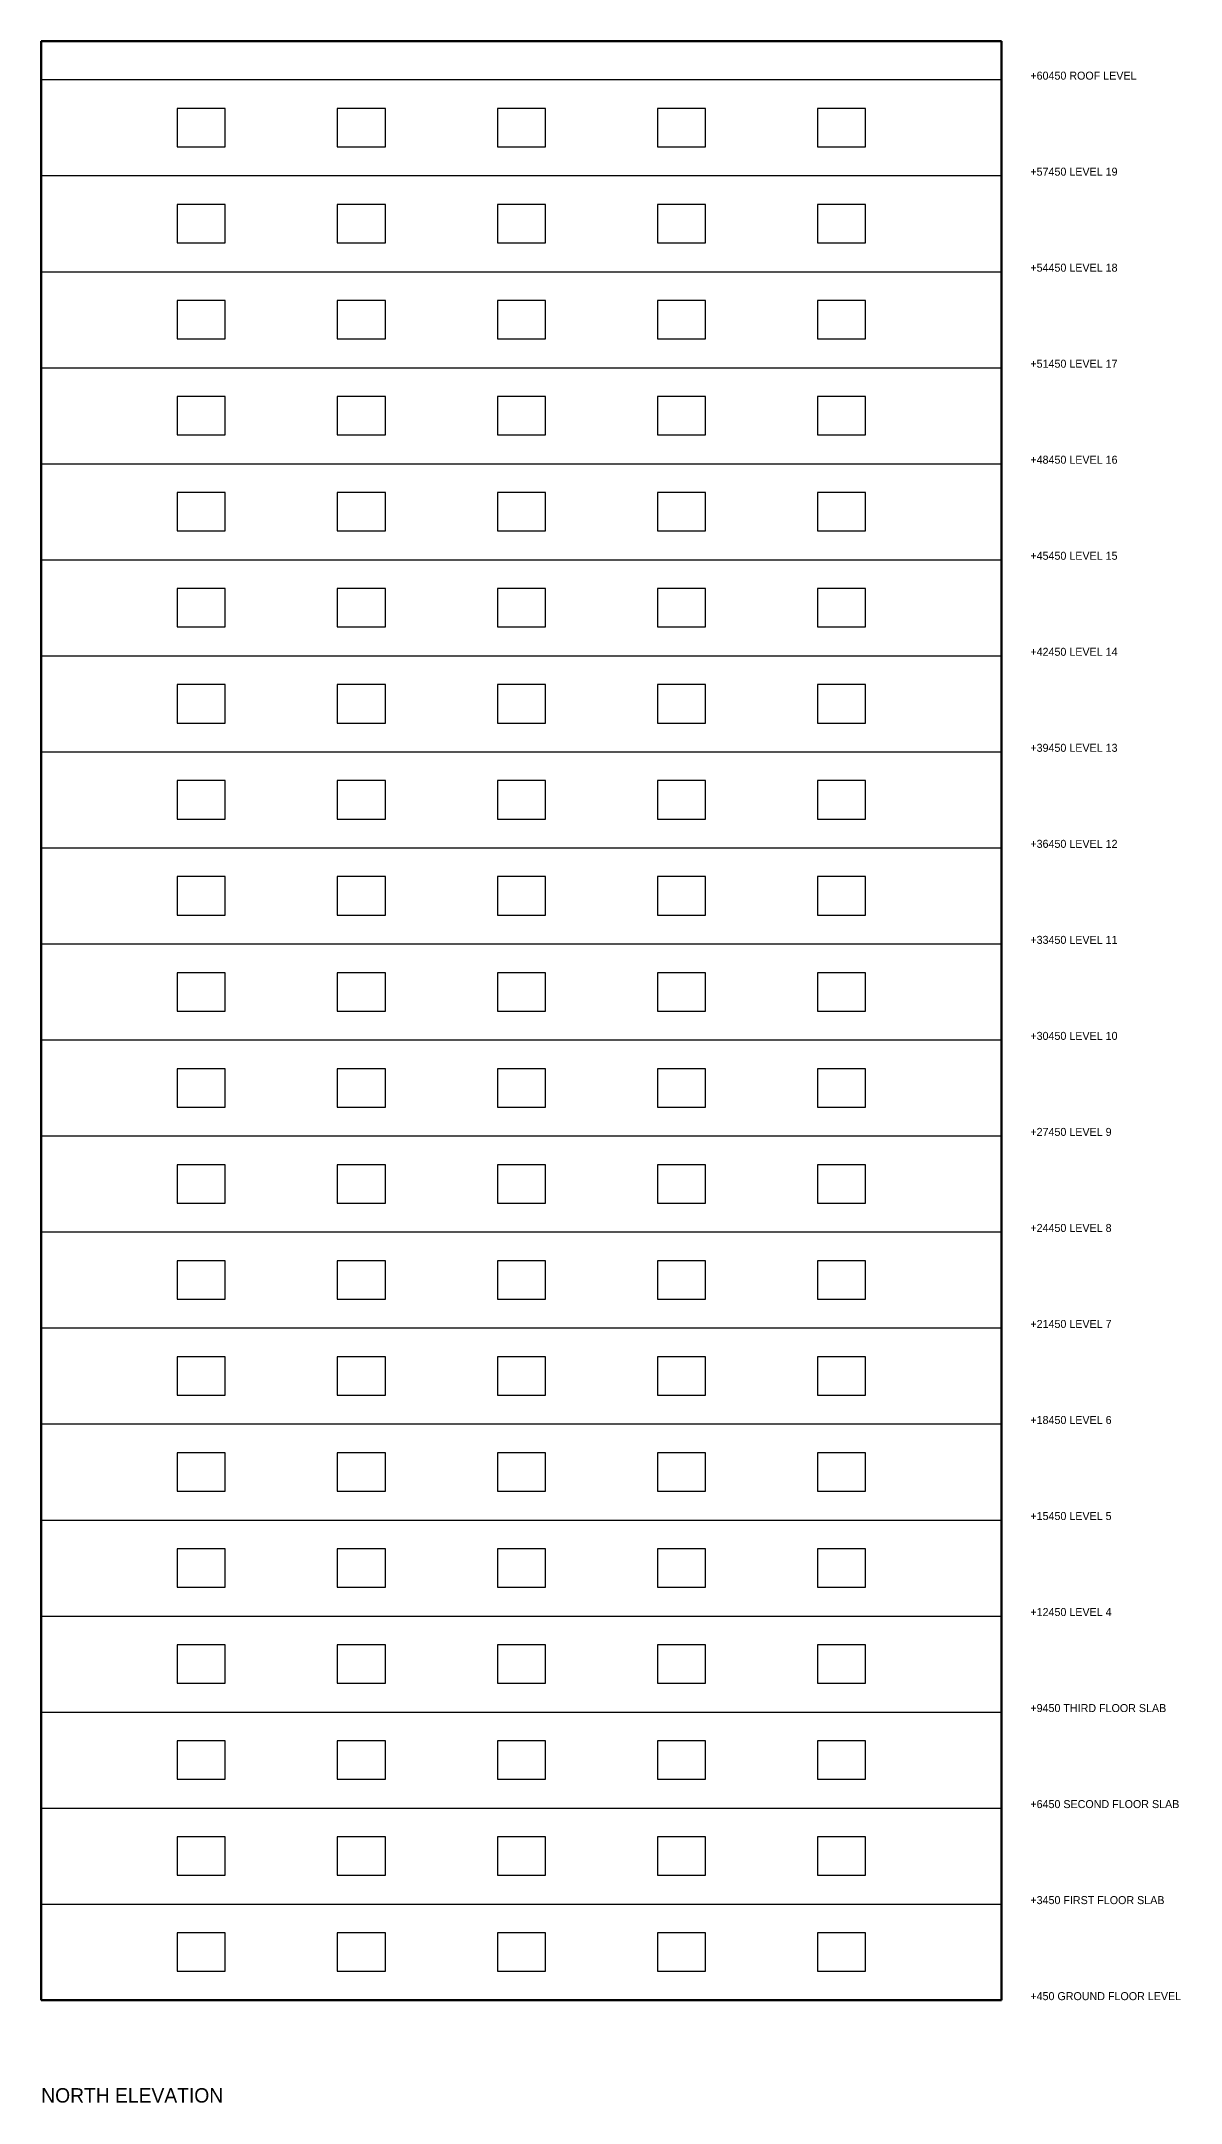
# Model space of a CAD drawing. Header units: millimetres. Extents: x -150 to 177469, y -4004 to 61200.
# Drawn here: x 84000 to 119599, y -3206 to 61200 of the extents above; entities that cross this region are included whole.
import ezdxf

# ---------------------------------------------------------------- set-up
doc = ezdxf.new("R2010")
doc.units = ezdxf.units.MM
for name, color, linetype in [('TEXT', 6, 'CONTINUOUS'), ('WALL', 4, 'CONTINUOUS'), ('WIND', 2, 'CONTINUOUS')]:
    doc.layers.add(name, color=color, linetype=linetype)

msp = doc.modelspace()

# ---------------------------------------------------------------- linework, layer by layer
at = {"layer": 'WALL', "lineweight": 50}
for p, q in [((114000, 61200), (84000, 61200)), ((84000, 61200), (84000, 0)), ((114000, 0), (114000, 61200)), ((84000, 0), (114000, 0))]:
    msp.add_line(p, q, dxfattribs=at)
at = {"layer": 'WALL'}
for p, q in [((84000, 60000), (114000, 60000)), ((84000, 57000), (114000, 57000)), ((84000, 54000), (114000, 54000)), ((84000, 51000), (114000, 51000)), ((84000, 48000), (114000, 48000)), ((84000, 45000), (114000, 45000)), ((84000, 42000), (114000, 42000)), ((84000, 39000), (114000, 39000)), ((84000, 36000), (114000, 36000)), ((84000, 33000), (114000, 33000)), ((84000, 30000), (114000, 30000)), ((84000, 27000), (114000, 27000)), ((84000, 24000), (114000, 24000)), ((84000, 21000), (114000, 21000)), ((84000, 18000), (114000, 18000)), ((84000, 15000), (114000, 15000)), ((84000, 12000), (114000, 12000)), ((84000, 9000), (114000, 9000)), ((84000, 6000), (114000, 6000)), ((84000, 3000), (114000, 3000)), ((84000, 0), (114000, 0))]:
    msp.add_line(p, q, dxfattribs=at)
at = {"layer": 'WIND'}
for points in [[(88250, 57900), (89750, 57900), (89750, 59100), (88250, 59100)], [(93250, 57900), (94750, 57900), (94750, 59100), (93250, 59100)], [(98250, 57900), (99750, 57900), (99750, 59100), (98250, 59100)], [(103250, 57900), (104750, 57900), (104750, 59100), (103250, 59100)], [(108250, 57900), (109750, 57900), (109750, 59100), (108250, 59100)], [(88250, 54900), (89750, 54900), (89750, 56100), (88250, 56100)], [(93250, 54900), (94750, 54900), (94750, 56100), (93250, 56100)], [(98250, 54900), (99750, 54900), (99750, 56100), (98250, 56100)], [(103250, 54900), (104750, 54900), (104750, 56100), (103250, 56100)], [(108250, 54900), (109750, 54900), (109750, 56100), (108250, 56100)], [(88250, 51900), (89750, 51900), (89750, 53100), (88250, 53100)], [(93250, 51900), (94750, 51900), (94750, 53100), (93250, 53100)], [(98250, 51900), (99750, 51900), (99750, 53100), (98250, 53100)], [(103250, 51900), (104750, 51900), (104750, 53100), (103250, 53100)], [(108250, 51900), (109750, 51900), (109750, 53100), (108250, 53100)], [(88250, 48900), (89750, 48900), (89750, 50100), (88250, 50100)], [(93250, 48900), (94750, 48900), (94750, 50100), (93250, 50100)], [(98250, 48900), (99750, 48900), (99750, 50100), (98250, 50100)], [(103250, 48900), (104750, 48900), (104750, 50100), (103250, 50100)], [(108250, 48900), (109750, 48900), (109750, 50100), (108250, 50100)], [(88250, 45900), (89750, 45900), (89750, 47100), (88250, 47100)], [(93250, 45900), (94750, 45900), (94750, 47100), (93250, 47100)], [(98250, 45900), (99750, 45900), (99750, 47100), (98250, 47100)], [(103250, 45900), (104750, 45900), (104750, 47100), (103250, 47100)], [(108250, 45900), (109750, 45900), (109750, 47100), (108250, 47100)], [(88250, 42900), (89750, 42900), (89750, 44100), (88250, 44100)], [(93250, 42900), (94750, 42900), (94750, 44100), (93250, 44100)], [(98250, 42900), (99750, 42900), (99750, 44100), (98250, 44100)], [(103250, 42900), (104750, 42900), (104750, 44100), (103250, 44100)], [(108250, 42900), (109750, 42900), (109750, 44100), (108250, 44100)], [(88250, 39900), (89750, 39900), (89750, 41100), (88250, 41100)], [(93250, 39900), (94750, 39900), (94750, 41100), (93250, 41100)], [(98250, 39900), (99750, 39900), (99750, 41100), (98250, 41100)], [(103250, 39900), (104750, 39900), (104750, 41100), (103250, 41100)], [(108250, 39900), (109750, 39900), (109750, 41100), (108250, 41100)], [(88250, 36900), (89750, 36900), (89750, 38100), (88250, 38100)], [(93250, 36900), (94750, 36900), (94750, 38100), (93250, 38100)], [(98250, 36900), (99750, 36900), (99750, 38100), (98250, 38100)], [(103250, 36900), (104750, 36900), (104750, 38100), (103250, 38100)], [(108250, 36900), (109750, 36900), (109750, 38100), (108250, 38100)], [(88250, 33900), (89750, 33900), (89750, 35100), (88250, 35100)], [(93250, 33900), (94750, 33900), (94750, 35100), (93250, 35100)], [(98250, 33900), (99750, 33900), (99750, 35100), (98250, 35100)], [(103250, 33900), (104750, 33900), (104750, 35100), (103250, 35100)], [(108250, 33900), (109750, 33900), (109750, 35100), (108250, 35100)], [(88250, 30900), (89750, 30900), (89750, 32100), (88250, 32100)], [(93250, 30900), (94750, 30900), (94750, 32100), (93250, 32100)], [(98250, 30900), (99750, 30900), (99750, 32100), (98250, 32100)], [(103250, 30900), (104750, 30900), (104750, 32100), (103250, 32100)], [(108250, 30900), (109750, 30900), (109750, 32100), (108250, 32100)], [(88250, 27900), (89750, 27900), (89750, 29100), (88250, 29100)], [(93250, 27900), (94750, 27900), (94750, 29100), (93250, 29100)], [(98250, 27900), (99750, 27900), (99750, 29100), (98250, 29100)], [(103250, 27900), (104750, 27900), (104750, 29100), (103250, 29100)], [(108250, 27900), (109750, 27900), (109750, 29100), (108250, 29100)], [(88250, 24900), (89750, 24900), (89750, 26100), (88250, 26100)], [(93250, 24900), (94750, 24900), (94750, 26100), (93250, 26100)], [(98250, 24900), (99750, 24900), (99750, 26100), (98250, 26100)], [(103250, 24900), (104750, 24900), (104750, 26100), (103250, 26100)], [(108250, 24900), (109750, 24900), (109750, 26100), (108250, 26100)], [(88250, 21900), (89750, 21900), (89750, 23100), (88250, 23100)], [(93250, 21900), (94750, 21900), (94750, 23100), (93250, 23100)], [(98250, 21900), (99750, 21900), (99750, 23100), (98250, 23100)], [(103250, 21900), (104750, 21900), (104750, 23100), (103250, 23100)], [(108250, 21900), (109750, 21900), (109750, 23100), (108250, 23100)], [(88250, 18900), (89750, 18900), (89750, 20100), (88250, 20100)], [(93250, 18900), (94750, 18900), (94750, 20100), (93250, 20100)], [(98250, 18900), (99750, 18900), (99750, 20100), (98250, 20100)], [(103250, 18900), (104750, 18900), (104750, 20100), (103250, 20100)], [(108250, 18900), (109750, 18900), (109750, 20100), (108250, 20100)], [(88250, 15900), (89750, 15900), (89750, 17100), (88250, 17100)], [(93250, 15900), (94750, 15900), (94750, 17100), (93250, 17100)], [(98250, 15900), (99750, 15900), (99750, 17100), (98250, 17100)], [(103250, 15900), (104750, 15900), (104750, 17100), (103250, 17100)], [(108250, 15900), (109750, 15900), (109750, 17100), (108250, 17100)], [(88250, 12900), (89750, 12900), (89750, 14100), (88250, 14100)], [(93250, 12900), (94750, 12900), (94750, 14100), (93250, 14100)], [(98250, 12900), (99750, 12900), (99750, 14100), (98250, 14100)], [(103250, 12900), (104750, 12900), (104750, 14100), (103250, 14100)], [(108250, 12900), (109750, 12900), (109750, 14100), (108250, 14100)], [(88250, 9900), (89750, 9900), (89750, 11100), (88250, 11100)], [(93250, 9900), (94750, 9900), (94750, 11100), (93250, 11100)], [(98250, 9900), (99750, 9900), (99750, 11100), (98250, 11100)], [(103250, 9900), (104750, 9900), (104750, 11100), (103250, 11100)], [(108250, 9900), (109750, 9900), (109750, 11100), (108250, 11100)], [(88250, 6900), (89750, 6900), (89750, 8100), (88250, 8100)], [(93250, 6900), (94750, 6900), (94750, 8100), (93250, 8100)], [(98250, 6900), (99750, 6900), (99750, 8100), (98250, 8100)], [(103250, 6900), (104750, 6900), (104750, 8100), (103250, 8100)], [(108250, 6900), (109750, 6900), (109750, 8100), (108250, 8100)], [(88250, 3900), (89750, 3900), (89750, 5100), (88250, 5100)], [(93250, 3900), (94750, 3900), (94750, 5100), (93250, 5100)], [(98250, 3900), (99750, 3900), (99750, 5100), (98250, 5100)], [(103250, 3900), (104750, 3900), (104750, 5100), (103250, 5100)], [(108250, 3900), (109750, 3900), (109750, 5100), (108250, 5100)], [(88250, 900), (89750, 900), (89750, 2100), (88250, 2100)], [(93250, 900), (94750, 900), (94750, 2100), (93250, 2100)], [(98250, 900), (99750, 900), (99750, 2100), (98250, 2100)], [(103250, 900), (104750, 900), (104750, 2100), (103250, 2100)], [(108250, 900), (109750, 900), (109750, 2100), (108250, 2100)]]:
    msp.add_lwpolyline(points, close=True, dxfattribs=at)

# ---------------------------------------------------------------- texts
at = {"layer": 'TEXT'}
for s, height, p in [('+60450 ROOF LEVEL', 250, (114900, 60000)), ('+57450 LEVEL 19', 250, (114900, 57000)), ('+54450 LEVEL 18', 250, (114900, 54000)), ('+51450 LEVEL 17', 250, (114900, 51000)), ('+48450 LEVEL 16', 250, (114900, 48000)), ('+45450 LEVEL 15', 250, (114900, 45000)), ('+42450 LEVEL 14', 250, (114900, 42000)), ('+39450 LEVEL 13', 250, (114900, 39000)), ('+36450 LEVEL 12', 250, (114900, 36000)), ('+33450 LEVEL 11', 250, (114900, 33000)), ('+30450 LEVEL 10', 250, (114900, 30000)), ('+27450 LEVEL 9', 250, (114900, 27000)), ('+24450 LEVEL 8', 250, (114900, 24000)), ('+21450 LEVEL 7', 250, (114900, 21000)), ('+18450 LEVEL 6', 250, (114900, 18000)), ('+15450 LEVEL 5', 250, (114900, 15000)), ('+12450 LEVEL 4', 250, (114900, 12000)), ('+9450 THIRD FLOOR SLAB', 250, (114900, 9000)), ('+6450 SECOND FLOOR SLAB', 250, (114900, 6000)), ('+3450 FIRST FLOOR SLAB', 250, (114900, 3000)), ('+450 GROUND FLOOR LEVEL', 250, (114900, 0)), ('NORTH ELEVATION', 450, (84000, -3200))]:
    msp.add_text(s, height=height, dxfattribs=at).set_placement(p)

doc.saveas('drawing.dxf')
